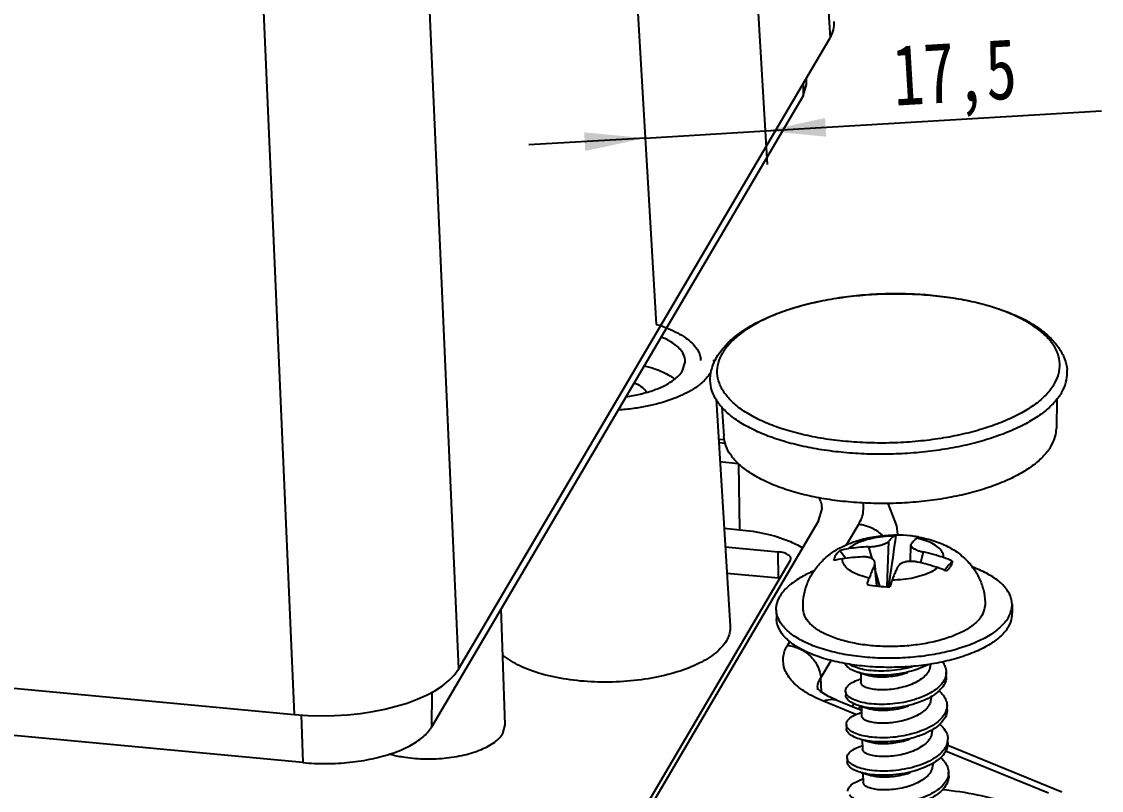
# Model space of a CAD drawing. Header units: millimetres. Extents: x 15 to 334, y 2 to 223.
# Drawn here: x 118.57 to 150.62, y 45.92 to 68.74 of the extents above; entities that cross this region are included whole.
import ezdxf

# ---------------------------------------------------------------- set-up
doc = ezdxf.new("R2010")
doc.units = ezdxf.units.MM
doc.layers.add('3_ALL_AXES', color=179, linetype='Continuous')
doc.layers.add('SLD-0', color=179, linetype='Continuous')
doc.styles.add('SLDTEXTSTYLE0', font='TXT', dxfattribs={"width": 0.75})
doc.dimstyles.new('SLDDIMSTYLE2', dxfattribs={"dimtxt": 1.8, "dimasz": 1.8, "dimexe": 0, "dimexo": 0.0625, "dimgap": 0.45, "dimtad": 2, "dimdec": 1, "dimrnd": 1e-09, "dimzin": 12, "dimdsep": 46, "dimtxsty": 'SLDTEXTSTYLE0', "dimsah": 1, "dimcen": 0.09, "dimadec": 0, "dimazin": 3, "dimtfac": 1, "dimtmove": 0, "dimatfit": 0, "dimfxl": 0, "dimfrac": 2, "dimtolj": 1, "dimtzin": 12, "dimarcsym": 0})

# ---------------------------------------------------------------- blocks, each defined once
blk = doc.blocks.new('_D_15')
at = {"layer": 'SLD-0'}
for p, q in [((139.793, 79.628), (140.693, 64.497)), ((140.633, 65.496), (150.616, 66.089)), ((137.077, 65.284), (140.633, 65.496)), ((137.077, 65.284), (133.622, 65.079))]:
    blk.add_line(p, q, dxfattribs=at)
for points in [[(140.633, 65.496), (142.446, 65.326), (142.414, 65.879)], [(137.077, 65.284), (135.264, 65.454), (135.297, 64.901)]]:
    blk.add_solid(points, dxfattribs=at)
at = {"layer": 'SLD-0', "insert": (144.371, 68.042, 0.1), "char_height": 1.8, "attachment_point": 1, "rotation": 3.4023, "style": 'SLDTEXTSTYLE0'}
blk.add_mtext('17,5', dxfattribs=at)

msp = doc.modelspace()

# ---------------------------------------------------------------- linework, layer by layer
at = {"layer": '3_ALL_AXES', "color": 179, "linetype": 'Continuous'}
for p, q in [((140.966, 51.282), (140.972, 51.012)), ((147.964, 51.446), (147.97, 51.176)), ((143.471, 49.4), (143.477, 49.117)), ((143.494, 48.41), (143.5, 48.126)), ((145.568, 48.703), (145.568, 48.67)), ((145.591, 47.716), (145.591, 47.68)), ((143.517, 47.42), (143.524, 47.136)), ((145.614, 46.723), (145.615, 46.69)), ((143.54, 46.429), (143.547, 46.146))]:
    msp.add_line(p, q, dxfattribs=at)
for centre, radius, start, end in [((144.512, 49.345), 4.153, 90.1733, 90.7635), ((144.512, 49.347), 4.15, 89.795, 90.1735), ((144.563, 49.867), 3.628, 79.9704, 80.7746), ((144.569, 49.905), 3.588, 79.8017, 79.9692), ((143.636, 48.767), 3.983, 112.73, 114.4715)]:
    msp.add_arc(centre, radius, start, end, dxfattribs=at)
for points, knots in [([(142.817, 53.094), (142.87, 53.124), (143.085, 53.235), (143.479, 53.377), (143.978, 53.473), (144.304, 53.495), (144.456, 53.497)], [0, 0, 0, 0, 0.184081, 0.725784, 1.248536, 1.70453, 1.70453, 1.70453, 1.70453]), ([(145.205, 53.437), (145.303, 53.419), (145.557, 53.363), (145.939, 53.227), (146.319, 53.013), (146.626, 52.755), (146.866, 52.46), (147.039, 52.134), (147.145, 51.779), (147.167, 51.532), (147.164, 51.406)], [0, 0, 0, 0, 0.298945, 0.780496, 1.210213, 1.60262, 1.974842, 2.343974, 2.701328, 3.080746, 3.080746, 3.080746, 3.080746]), ([(142.019, 52.329), (142.085, 52.441), (142.248, 52.663), (142.527, 52.914), (142.73, 53.045), (142.817, 53.094)], [0, 0, 0, 0, 0.390981, 0.819458, 1.116247, 1.116247, 1.116247, 1.116247]), ([(141.986, 52.392), (141.862, 52.335), (141.618, 52.208), (141.302, 51.976), (141.136, 51.781), (141.077, 51.681)], [0, 0, 0, 0, 0.41159, 0.822203, 1.168682, 1.168682, 1.168682, 1.168682]), ([(141.767, 51.279), (141.759, 51.399), (141.767, 51.642), (141.852, 51.999), (141.956, 52.223), (142.019, 52.329)], [0, 0, 0, 0, 0.359818, 0.723428, 1.09412, 1.09412, 1.09412, 1.09412]), ([(147.964, 51.446), (147.962, 51.5), (147.94, 51.655), (147.81, 51.904), (147.551, 52.159), (147.198, 52.38), (146.925, 52.497), (146.779, 52.55)], [0, 0, 0, 0, 0.162303, 0.465786, 0.821088, 1.2416, 1.708966, 1.708966, 1.708966, 1.708966]), ([(140.966, 51.282), (140.965, 51.322), (140.974, 51.462), (141.027, 51.596), (141.077, 51.681)], [0, 0, 0, 0, 0.1202861, 0.4182483, 0.4182483, 0.4182483, 0.4182483]), ([(141.018, 51.035), (141.007, 51.063), (140.98, 51.143), (140.968, 51.228), (140.966, 51.282)], [0, 0, 0, 0, 0.0906647, 0.252968, 0.252968, 0.252968, 0.252968]), ([(147.078, 51.119), (147.03, 51.037), (146.89, 50.877), (146.609, 50.679), (146.249, 50.506), (145.823, 50.366), (145.347, 50.262), (144.837, 50.2), (144.313, 50.18), (143.795, 50.205), (143.302, 50.273), (142.853, 50.382), (142.463, 50.526), (142.148, 50.703), (141.916, 50.906), (141.794, 51.108), (141.77, 51.236), (141.767, 51.279)], [0, 0, 0, 0, 0.285452, 0.627114, 1.02658, 1.47767, 1.969376, 2.487662, 3.016749, 3.540191, 4.041886, 4.507126, 4.923788, 5.283925, 5.586259, 5.840346, 5.972075, 5.972075, 5.972075, 5.972075]), ([(147.078, 51.119), (147.119, 51.189), (147.157, 51.286), (147.164, 51.387), (147.164, 51.406)], [0, 0, 0, 0, 0.243289, 0.3012042, 0.3012042, 0.3012042, 0.3012042]), ([(147.922, 51.194), (147.937, 51.237), (147.959, 51.32), (147.965, 51.406), (147.964, 51.446)], [0, 0, 0, 0, 0.1362575, 0.2565436, 0.2565436, 0.2565436, 0.2565436]), ([(142.994, 49.685), (142.896, 49.703), (142.619, 49.761), (142.191, 49.884), (141.744, 50.074), (141.385, 50.299), (141.126, 50.554), (140.996, 50.802), (140.974, 50.958), (140.973, 51.012)], [0, 0, 0, 0, 0.299783, 0.846355, 1.333224, 1.753735, 2.109038, 2.41252, 2.574823, 2.574823, 2.574823, 2.574823]), ([(147.852, 51.046), (147.794, 50.947), (147.627, 50.752), (147.294, 50.507), (146.869, 50.291), (146.364, 50.111), (145.796, 49.971), (145.184, 49.878), (144.548, 49.834), (143.909, 49.841), (143.289, 49.898), (142.708, 50.004), (142.185, 50.154), (141.738, 50.344), (141.379, 50.569), (141.141, 50.803), (141.045, 50.969), (141.018, 51.035)], [0, 0, 0, 0, 0.346479, 0.757092, 1.234469, 1.772893, 2.361332, 2.985319, 3.62826, 4.272514, 4.900365, 5.495004, 6.041576, 6.528444, 6.948956, 7.304258, 7.518189, 7.518189, 7.518189, 7.518189]), ([(147.859, 50.776), (147.909, 50.862), (147.962, 50.996), (147.971, 51.136), (147.97, 51.176)], [0, 0, 0, 0, 0.2979622, 0.4182483, 0.4182483, 0.4182483, 0.4182483]), ([(147.859, 50.776), (147.8, 50.677), (147.634, 50.482), (147.3, 50.237), (146.875, 50.021), (146.37, 49.841), (145.803, 49.701), (145.19, 49.608), (144.554, 49.564), (143.915, 49.571), (143.394, 49.619), (143.091, 49.667), (142.994, 49.685)], [0, 0, 0, 0, 0.346479, 0.757092, 1.234469, 1.772893, 2.361332, 2.985319, 3.62826, 4.272514, 4.900365, 5.195389, 5.195389, 5.195389, 5.195389])]:
    msp.add_open_spline(points, degree=3, knots=knots, dxfattribs=at)
msp.add_open_spline([(147.852, 51.046), (147.88, 51.093), (147.904, 51.143), (147.922, 51.194)], degree=3, dxfattribs=at)
at = {"layer": 'SLD-0', "color": 179, "linetype": 'Continuous'}
for p, q in [((141.177, 91.528), (142.561, 68.259)), ((130.49, 73.363), (131.531, 49.512)), ((125.618, 72.023), (126.659, 48.171)), ((131.531, 49.512), (142.561, 68.259)), ((141.86, 66.871), (141.863, 67.073)), ((141.765, 66.907), (141.76, 66.537)), ((141.76, 66.537), (141.86, 66.871)), ((141.76, 66.537), (130.731, 47.791)), ((139.106, 58.701), (139.112, 58.6)), ((138.188, 58.383), (138.265, 58.632)), ((139.179, 57.533), (139.598, 50.789)), ((149.292, 57.534), (149.279, 56.664)), ((139.354, 57.3), (139.408, 56.433)), ((139.432, 56.321), (139.253, 56.338)), ((139.455, 56.213), (139.26, 56.231)), ((139.294, 55.677), (139.836, 55.626)), ((139.88, 53.657), (139.854, 55.606)), ((55.035, 54.885), (126.659, 48.171)), ((142.22, 53.919), (142.325, 54.272)), ((144.308, 54.389), (144.268, 54.439)), ((144.544, 53.769), (144.308, 54.389)), ((142.22, 53.919), (131.191, 35.174)), ((139.417, 53.701), (139.88, 53.657)), ((143.052, 53.205), (143.413, 53.82)), ((144.575, 53.519), (144.544, 53.769)), ((144.575, 53.524), (144.577, 53.493)), ((126.918, 46.742), (55.297, 53.456)), ((144.3, 53.311), (144.247, 51.968)), ((144.946, 52.716), (144.962, 53.209)), ((139.452, 53.147), (141.025, 52.999)), ((141.031, 52.215), (141.025, 52.999)), ((142.851, 53.036), (142.999, 52.851)), ((143.705, 53.147), (143.802, 52.797)), ((145.327, 52.995), (145.249, 52.674)), ((141.383, 52.741), (136.13, 43.813)), ((142.999, 52.851), (143.033, 52.809)), ((143.88, 52.597), (143.942, 51.987)), ((143.956, 51.985), (143.894, 52.675)), ((141.031, 52.215), (139.501, 52.359)), ((143.922, 52.366), (144.03, 51.978)), ((145.951, 52.454), (145.955, 52.459)), ((145.955, 52.459), (145.965, 52.469)), ((145.965, 52.469), (146.021, 52.532)), ((146.074, 52.485), (146.015, 52.425)), ((132.92, 47.862), (132.806, 51.318)), ((141.297, 50.222), (141.364, 50.337)), ((142.285, 49.254), (142.593, 49.778)), ((143.426, 49.412), (143.515, 49.387)), ((143.515, 49.387), (143.616, 49.358)), ((143.616, 49.358), (143.684, 49.339)), ((145.545, 49.66), (145.513, 49.5)), ((146.013, 49.308), (146.011, 49.432)), ((142.308, 48.84), (142.285, 49.254)), ((143.475, 49.222), (143.431, 49.207)), ((130.746, 48.831), (130.731, 47.791)), ((142.282, 48.856), (142.217, 48.914)), ((142.513, 48.707), (142.282, 48.856)), ((143.023, 48.867), (143.026, 48.743)), ((143.332, 48.169), (142.364, 48.565)), ((142.763, 48.591), (142.513, 48.707)), ((143.497, 48.29), (142.763, 48.59)), ((143.27, 48.489), (143.22, 48.404)), ((143.458, 48.417), (143.406, 48.328)), ((143.449, 48.422), (143.538, 48.397)), ((143.538, 48.397), (143.64, 48.368)), ((145.568, 48.67), (145.536, 48.51)), ((146.037, 48.318), (146.034, 48.442)), ((126.87, 48.162), (126.918, 46.742)), ((143.498, 48.232), (143.454, 48.217)), ((143.64, 48.368), (143.707, 48.348)), ((132.851, 47.608), (132.92, 47.862)), ((143.046, 47.877), (143.049, 47.753)), ((143.472, 47.432), (143.429, 47.445)), ((145.591, 47.68), (145.559, 47.52)), ((146.06, 47.328), (146.057, 47.452)), ((143.521, 47.241), (143.477, 47.227)), ((143.591, 47.399), (143.69, 47.37)), ((143.69, 47.37), (143.73, 47.358)), ((143.73, 47.358), (143.777, 47.346)), ((149.441, 45.859), (146.053, 47.245)), ((143.069, 46.886), (143.072, 46.763)), ((149.041, 45.833), (145.991, 47.081)), ((145.615, 46.69), (145.582, 46.53)), ((143.495, 46.442), (143.585, 46.417)), ((143.544, 46.251), (143.5, 46.237)), ((143.585, 46.417), (143.686, 46.388)), ((143.686, 46.388), (143.753, 46.368)), ((146.083, 46.338), (146.08, 46.462))]:
    msp.add_line(p, q, dxfattribs=at)
at = {"layer": 'SLD-0'}
msp.add_line((136.036, 82.79), (137.406, 59.753), dxfattribs=at)
at = {"layer": 'SLD-0', "color": 179, "linetype": 'Continuous'}
for centre, radius, start, end in [((138.135, 58.636), 0.598, 3.8025, 8.7877), ((138.153, 58.808), 0.988, 323.3491, 329.4611), ((135.959, 61.807), 4.236, 283.2449, 284.5603), ((136.025, 61.55), 3.97, 284.5625, 285.7487), ((135.859, 62.248), 4.689, 278.0121, 283.1945), ((143.481, 53.456), 1.096, 1.9297, 3.2772), ((-53.752, 81.401), 200.232, 351.60535, 351.98937), ((144.536, 53.404), 0.0936, 95.9445, 97.8874), ((144.516, 49.664), 3.833, 83.8208, 89.8374), ((144.555, 50.025), 3.47, 80.9335, 83.8263), ((144.593, 50.269), 3.223, 79.0741, 80.9188), ((145.214, 53.336), 0.0979, 96.0125, 102.8685), ((143.316, 51.581), 1.527, 97.9407, 107.7541), ((143.926, 47.25), 5.901, 92.1469, 97.9925), ((143.866, 46.491), 6.666, 71.9472, 77.3378), ((143.141, 51.283), 1.527, 97.9407, 107.7541), ((143.751, 46.952), 5.901, 92.1469, 97.9925), ((143.691, 46.193), 6.666, 71.9472, 77.3378), ((145.353, 51.051), 1.87, 63.3826, 71.956), ((75.494, 115.529), 94.565, 318.22757, 318.38222), ((145.177, 50.753), 1.87, 63.3825, 71.9559), ((140.945, 51.289), 0.931, 82.2192, 84.6615), ((81.366, 61.524), 63.66, 351.36721, 351.54932), ((145.536, 49.426), 0.475, 343.7402, 345.886), ((142.746, 48.931), 0.557, 174.3795, 183.159), ((145.526, 48.446), 0.51, 337.8066, 345.7771), ((145.605, 47.441), 0.452, 349.1355, 1.3249), ((145.604, 47.442), 0.452, 346.3353, 349.0943)]:
    msp.add_arc(centre, radius, start, end, dxfattribs=at)
for centre, major_axis, ratio, start_param, end_param in [((138.687, 68.621), (4.001, 0.095), 0.434926, 6.019484, 6.298518), ((127.659, 49.876), (4, 0.092), 0.435226, 4.449557, 6.019668)]:
    msp.add_ellipse(centre, major_axis=major_axis, ratio=ratio, start_param=start_param, end_param=end_param, dxfattribs=at)
for points, knots in [([(139.207, 58.792), (139.275, 58.909), (139.452, 59.14), (139.794, 59.447), (140.22, 59.725), (140.715, 59.972), (141.269, 60.183), (141.873, 60.359), (142.517, 60.497), (143.189, 60.595), (143.88, 60.654), (144.578, 60.671), (145.27, 60.647), (145.947, 60.582), (146.597, 60.477), (147.21, 60.333), (147.775, 60.15), (148.283, 59.931), (148.723, 59.676), (149.084, 59.389), (149.355, 59.077), (149.531, 58.749), (149.587, 58.519), (149.598, 58.408)], [0, 0, 0, 0, 0.40641, 0.865223, 1.373644, 1.926807, 2.521118, 3.151595, 3.811807, 4.494007, 5.189789, 5.890229, 6.586224, 7.268647, 7.929047, 8.559842, 9.15464, 9.708358, 10.216944, 10.676449, 11.084157, 11.449388, 11.784425, 11.784425, 11.784425, 11.784425]), ([(149.345, 58.268), (149.346, 58.273), (149.374, 58.376), (149.399, 58.587), (149.333, 58.898), (149.17, 59.196), (148.917, 59.475), (148.581, 59.732), (148.167, 59.965), (147.683, 60.17), (147.137, 60.343), (146.539, 60.482), (145.899, 60.583), (145.23, 60.645), (144.544, 60.667), (143.853, 60.648), (143.171, 60.589), (142.509, 60.49), (141.881, 60.354), (141.296, 60.182), (140.767, 59.979), (140.303, 59.748), (139.911, 59.493), (139.599, 59.218), (139.439, 59.011), (139.377, 58.906)], [0, 0, 0, 0, 0.015441, 0.319644, 0.625516, 0.955491, 1.326142, 1.746781, 2.220719, 2.746919, 3.321258, 3.937397, 4.587383, 5.262104, 5.951668, 6.645736, 7.333836, 8.005672, 8.65144, 9.262168, 9.830098, 10.349161, 10.815607, 11.228922, 11.593151, 11.593151, 11.593151, 11.593151]), ([(137.406, 59.753), (137.527, 59.717), (137.833, 59.61), (138.263, 59.391), (138.608, 59.076), (138.711, 58.828), (138.726, 58.728)], [0, 0, 0, 0, 0.377836, 0.970708, 1.440783, 1.747092, 1.747092, 1.747092, 1.747092]), ([(138.264, 58.632), (138.265, 58.648), (138.264, 58.77), (138.148, 59.016), (137.867, 59.231), (137.648, 59.338), (137.547, 59.38)], [0, 0, 0, 0, 0.048678, 0.364486, 0.763908, 1.09253, 1.09253, 1.09253, 1.09253]), ([(139.007, 58.16), (139.011, 58.23), (139.031, 58.373), (139.098, 58.587), (139.167, 58.724), (139.207, 58.792)], [0, 0, 0, 0, 0.2113645, 0.4323317, 0.6686149, 0.6686149, 0.6686149, 0.6686149]), ([(149.221, 57.984), (149.159, 57.879), (148.999, 57.672), (148.687, 57.397), (148.295, 57.142), (147.831, 56.911), (147.302, 56.708), (146.717, 56.537), (146.089, 56.4), (145.427, 56.302), (144.745, 56.242), (144.054, 56.223), (143.368, 56.245), (142.699, 56.307), (142.059, 56.408), (141.461, 56.547), (140.915, 56.72), (140.431, 56.925), (140.017, 57.158), (139.681, 57.415), (139.428, 57.694), (139.265, 57.992), (139.199, 58.303), (139.236, 58.618), (139.322, 58.813), (139.377, 58.906)], [0, 0, 0, 0, 0.364229, 0.777544, 1.24399, 1.763053, 2.330983, 2.941711, 3.587479, 4.259315, 4.947415, 5.641483, 6.331047, 7.005768, 7.655754, 8.271893, 8.846232, 9.372432, 9.84637, 10.267009, 10.63766, 10.967635, 11.273507, 11.57771, 11.903141, 11.903141, 11.903141, 11.903141]), ([(137.041, 58.523), (137.148, 58.498), (137.416, 58.425), (137.724, 58.293), (137.909, 58.169), (137.952, 58.135)], [0, 0, 0, 0, 0.3311545, 0.8322615, 0.9963062, 0.9963062, 0.9963062, 0.9963062]), ([(137.103, 57.728), (137.235, 57.765), (137.521, 57.863), (137.905, 58.063), (138.123, 58.272), (138.188, 58.383)], [0, 0, 0, 0, 0.410364, 0.905723, 1.290516, 1.290516, 1.290516, 1.290516]), ([(149.434, 57.724), (149.489, 57.818), (149.576, 58.012), (149.609, 58.251), (149.601, 58.38), (149.598, 58.408)], [0, 0, 0, 0, 0.3256989, 0.6302292, 0.7130741, 0.7130741, 0.7130741, 0.7130741]), ([(136.747, 58.02), (136.781, 58.006), (136.888, 57.958), (137.02, 57.872), (137.09, 57.775), (137.106, 57.742)], [0, 0, 0, 0, 0.1094545, 0.3508096, 0.4620032, 0.4620032, 0.4620032, 0.4620032]), ([(138.945, 58.219), (138.872, 58.12), (138.637, 57.896), (138.147, 57.62), (137.611, 57.434), (137.254, 57.349), (137.126, 57.323)], [0, 0, 0, 0, 0.367938, 0.962529, 1.672863, 2.063143, 2.063143, 2.063143, 2.063143]), ([(149.434, 57.724), (149.373, 57.62), (149.215, 57.414), (148.909, 57.137), (148.526, 56.88), (148.072, 56.645), (147.555, 56.437), (146.983, 56.258), (146.366, 56.112), (145.714, 56.002), (145.038, 55.928), (144.349, 55.893), (143.66, 55.897), (142.982, 55.94), (142.326, 56.021), (141.704, 56.139), (141.126, 56.291), (140.601, 56.476), (140.139, 56.69), (139.746, 56.93), (139.429, 57.192), (139.194, 57.475), (139.045, 57.774), (139.004, 58.008), (139.006, 58.135), (139.007, 58.16)], [0, 0, 0, 0, 0.362862, 0.772449, 1.232774, 1.743727, 2.302236, 2.903077, 3.539444, 4.203369, 4.88606, 5.578195, 6.270198, 6.952493, 7.615771, 8.251258, 8.851014, 9.40827, 9.917852, 10.37676, 10.784979, 11.146655, 11.471525, 11.775753, 11.850258, 11.850258, 11.850258, 11.850258]), ([(137.126, 57.323), (136.993, 57.296), (136.712, 57.249), (136.428, 57.218), (136.279, 57.207)], [0, 0, 0, 0, 0.4070746, 0.855969, 0.855969, 0.855969, 0.855969]), ([(149.121, 56.137), (149.061, 56.035), (148.906, 55.835), (148.602, 55.567), (148.222, 55.319), (147.771, 55.095), (147.258, 54.898), (146.69, 54.732), (146.08, 54.6), (145.438, 54.504), (144.775, 54.446), (144.105, 54.428), (143.438, 54.449), (142.789, 54.509), (142.168, 54.607), (141.587, 54.742), (141.057, 54.91), (140.587, 55.109), (140.186, 55.335), (139.859, 55.585), (139.614, 55.856), (139.458, 56.14), (139.414, 56.339), (139.408, 56.433)], [0, 0, 0, 0, 0.353604, 0.754861, 1.207699, 1.711619, 2.262981, 2.855892, 3.482821, 4.135058, 4.803084, 5.476904, 6.146351, 6.801389, 7.432412, 8.030577, 8.588161, 9.099009, 9.559121, 9.967489, 10.327327, 10.647676, 10.929153, 10.929153, 10.929153, 10.929153]), ([(149.121, 56.137), (149.174, 56.228), (149.25, 56.399), (149.277, 56.584), (149.279, 56.664)], [0, 0, 0, 0, 0.3159367, 0.5550934, 0.5550934, 0.5550934, 0.5550934]), ([(142.325, 54.272), (142.326, 54.315), (142.317, 54.415), (142.279, 54.529), (142.244, 54.596), (142.235, 54.613)], [0, 0, 0, 0, 0.1300967, 0.2973381, 0.3563376, 0.3563376, 0.3563376, 0.3563376]), ([(143.413, 53.82), (143.482, 53.936), (143.564, 54.148), (143.559, 54.372), (143.545, 54.456)], [0, 0, 0, 0, 0.4045042, 0.6596925, 0.6596925, 0.6596925, 0.6596925]), ([(139.88, 53.657), (140.141, 53.633), (140.634, 53.558), (141.263, 53.372), (141.616, 53.2), (141.748, 53.117)], [0, 0, 0, 0, 0.787834, 1.491625, 1.958993, 1.958993, 1.958993, 1.958993]), ([(143.413, 53.82), (143.539, 53.808), (143.79, 53.738), (144.013, 53.584), (144.111, 53.485), (144.119, 53.477)], [0, 0, 0, 0, 0.3795981, 0.7630208, 0.797292, 0.797292, 0.797292, 0.797292]), ([(144.458, 53.466), (144.349, 53.465), (144.133, 53.452), (143.823, 53.404), (143.541, 53.328), (143.3, 53.228), (143.162, 53.141), (143.105, 53.094)], [0, 0, 0, 0, 0.328864, 0.646595, 0.941277, 1.202993, 1.425304, 1.425304, 1.425304, 1.425304]), ([(143.705, 53.147), (143.721, 53.148), (143.753, 53.149), (143.801, 53.153), (143.85, 53.159), (143.9, 53.166), (143.95, 53.174), (144, 53.184), (144.05, 53.196), (144.096, 53.208), (144.139, 53.222), (144.178, 53.237), (144.212, 53.251), (144.241, 53.266), (144.265, 53.28), (144.284, 53.295), (144.295, 53.305), (144.3, 53.311)], [0, 0, 0, 0, 0.0482443, 0.0964368, 0.1451915, 0.195069, 0.2465402, 0.2985299, 0.3494121, 0.3979752, 0.443631, 0.485418, 0.5223917, 0.5543296, 0.5820305, 0.606134, 0.6271614, 0.6271614, 0.6271614, 0.6271614]), ([(144.458, 53.466), (144.449, 53.459), (144.431, 53.444), (144.404, 53.42), (144.377, 53.395), (144.35, 53.367), (144.324, 53.339), (144.308, 53.32), (144.3, 53.311)], [0, 0, 0, 0, 0.0339382, 0.070288, 0.1082661, 0.1468656, 0.1850673, 0.2223139, 0.2223139, 0.2223139, 0.2223139]), ([(144.458, 53.466), (144.469, 53.474), (144.489, 53.488), (144.513, 53.495), (144.523, 53.497)], [0, 0, 0, 0, 0.04057211, 0.07261525, 0.07261525, 0.07261525, 0.07261525]), ([(144.962, 53.209), (144.961, 53.206), (144.962, 53.196), (144.967, 53.18), (144.977, 53.161), (144.994, 53.141), (145.016, 53.122), (145.044, 53.102), (145.077, 53.083), (145.113, 53.065), (145.152, 53.048), (145.193, 53.033), (145.236, 53.019), (145.281, 53.006), (145.312, 52.999), (145.327, 52.995)], [0, 0, 0, 0, 0.0096802, 0.0280314, 0.0496207, 0.0752946, 0.105201, 0.13917, 0.1770696, 0.2181388, 0.2610671, 0.3047983, 0.3495972, 0.3959414, 0.444509, 0.444509, 0.444509, 0.444509]), ([(144.977, 53.247), (144.973, 53.243), (144.967, 53.233), (144.962, 53.219), (144.962, 53.211), (144.962, 53.209)], [0, 0, 0, 0, 0.0182852, 0.03496139, 0.0420257, 0.0420257, 0.0420257, 0.0420257]), ([(145.136, 53.403), (145.127, 53.396), (145.109, 53.381), (145.082, 53.357), (145.054, 53.331), (145.028, 53.304), (145.002, 53.276), (144.985, 53.257), (144.977, 53.247)], [0, 0, 0, 0, 0.0339382, 0.070288, 0.1082661, 0.1468656, 0.1850673, 0.2223139, 0.2223139, 0.2223139, 0.2223139]), ([(145.193, 53.432), (145.185, 53.43), (145.165, 53.423), (145.146, 53.411), (145.136, 53.403)], [0, 0, 0, 0, 0.02356555, 0.06413766, 0.06413766, 0.06413766, 0.06413766]), ([(145.932, 52.829), (145.934, 52.877), (145.909, 52.984), (145.797, 53.121), (145.625, 53.24), (145.399, 53.337), (145.228, 53.383), (145.136, 53.403)], [0, 0, 0, 0, 0.145499, 0.313928, 0.520045, 0.766674, 1.049338, 1.049338, 1.049338, 1.049338]), ([(141.399, 52.793), (141.4, 52.804), (141.396, 52.831), (141.371, 52.871), (141.328, 52.909), (141.27, 52.941), (141.198, 52.968), (141.115, 52.988), (141.056, 52.997), (141.025, 52.999)], [0, 0, 0, 0, 0.033771, 0.0808241, 0.136812, 0.203504, 0.2806636, 0.3668191, 0.4597256, 0.4597256, 0.4597256, 0.4597256]), ([(142.675, 52.738), (142.679, 52.764), (142.691, 52.817), (142.715, 52.866), (142.729, 52.89)], [0, 0, 0, 0, 0.0786935, 0.1623572, 0.1623572, 0.1623572, 0.1623572]), ([(142.729, 52.89), (142.744, 52.916), (142.782, 52.968), (142.826, 53.013), (142.851, 53.036)], [0, 0, 0, 0, 0.090903, 0.1905695, 0.1905695, 0.1905695, 0.1905695]), ([(141.383, 52.741), (141.391, 52.754), (141.398, 52.772), (141.399, 52.79), (141.399, 52.793)], [0, 0, 0, 0, 0.04505351, 0.05418805, 0.05418805, 0.05418805, 0.05418805]), ([(143.726, 52.222), (143.634, 52.242), (143.463, 52.288), (143.237, 52.385), (143.065, 52.503), (142.953, 52.64), (142.928, 52.747), (142.93, 52.796)], [0, 0, 0, 0, 0.282664, 0.529294, 0.73541, 0.903839, 1.049338, 1.049338, 1.049338, 1.049338]), ([(143.894, 52.675), (143.894, 52.675), (143.893, 52.684), (143.89, 52.701), (143.879, 52.727), (143.862, 52.751), (143.84, 52.773), (143.812, 52.793), (143.779, 52.81), (143.743, 52.824), (143.704, 52.835), (143.663, 52.843), (143.62, 52.847), (143.576, 52.85), (143.545, 52.849), (143.529, 52.849)], [0, 0, 0, 0, 0.0009726, 0.0266646, 0.0537379, 0.0828427, 0.1142716, 0.1482403, 0.1850396, 0.2243039, 0.2650897, 0.3066211, 0.3493054, 0.3937192, 0.4406321, 0.4406321, 0.4406321, 0.4406321]), ([(143.88, 52.597), (143.871, 52.578), (143.855, 52.54), (143.829, 52.482), (143.804, 52.419), (143.777, 52.354), (143.751, 52.288), (143.735, 52.244), (143.726, 52.222)], [0, 0, 0, 0, 0.0600069, 0.1242359, 0.1921636, 0.2625623, 0.3339509, 0.4048353, 0.4048353, 0.4048353, 0.4048353]), ([(143.88, 52.597), (143.884, 52.605), (143.89, 52.623), (143.895, 52.649), (143.895, 52.666), (143.894, 52.675)], [0, 0, 0, 0, 0.02887045, 0.05550825, 0.08012184, 0.08012184, 0.08012184, 0.08012184]), ([(145.152, 52.697), (145.136, 52.7), (145.104, 52.707), (145.055, 52.713), (145.006, 52.717), (144.956, 52.717), (144.906, 52.715), (144.855, 52.709), (144.806, 52.699), (144.759, 52.687), (144.716, 52.671), (144.677, 52.652), (144.643, 52.631), (144.614, 52.609), (144.591, 52.586), (144.571, 52.56), (144.561, 52.542), (144.557, 52.533)], [0, 0, 0, 0, 0.0493483, 0.0980405, 0.1468411, 0.1964286, 0.2473904, 0.2988162, 0.3492969, 0.3978602, 0.4441711, 0.4875217, 0.5271633, 0.5630089, 0.5960848, 0.6273597, 0.6578169, 0.6578169, 0.6578169, 0.6578169]), ([(146.137, 52.57), (146.121, 52.544), (146.101, 52.515), (146.077, 52.488), (146.074, 52.485)], [0, 0, 0, 0, 0.090903, 0.1063919, 0.1063919, 0.1063919, 0.1063919]), ([(146.19, 52.723), (146.187, 52.697), (146.174, 52.644), (146.151, 52.594), (146.137, 52.57)], [0, 0, 0, 0, 0.0786935, 0.1623572, 0.1623572, 0.1623572, 0.1623572]), ([(144.557, 52.533), (144.549, 52.515), (144.532, 52.477), (144.507, 52.418), (144.481, 52.356), (144.455, 52.291), (144.429, 52.225), (144.412, 52.181), (144.404, 52.158)], [0, 0, 0, 0, 0.0600069, 0.1242359, 0.1921636, 0.2625623, 0.3339509, 0.4048353, 0.4048353, 0.4048353, 0.4048353]), ([(145.756, 52.531), (145.7, 52.483), (145.562, 52.396), (145.321, 52.297), (145.039, 52.221), (144.729, 52.172), (144.513, 52.16), (144.404, 52.158)], [0, 0, 0, 0, 0.222311, 0.484027, 0.778709, 1.09644, 1.425304, 1.425304, 1.425304, 1.425304]), ([(143.662, 52.027), (143.671, 52.059), (143.691, 52.125), (143.714, 52.19), (143.726, 52.222)], [0, 0, 0, 0, 0.1018341, 0.2055379, 0.2055379, 0.2055379, 0.2055379]), ([(143.662, 52.027), (143.771, 52.006), (143.996, 51.975), (144.223, 51.964), (144.339, 51.963)], [0, 0, 0, 0, 0.3332295, 0.6811893, 0.6811893, 0.6811893, 0.6811893]), ([(144.404, 52.158), (144.392, 52.126), (144.369, 52.061), (144.349, 51.996), (144.339, 51.963)], [0, 0, 0, 0, 0.1037038, 0.2055379, 0.2055379, 0.2055379, 0.2055379]), ([(139.598, 50.789), (139.6, 50.769), (139.603, 50.62), (139.552, 50.469), (139.486, 50.357)], [0, 0, 0, 0, 0.0597386, 0.4486885, 0.4486885, 0.4486885, 0.4486885]), ([(139.486, 50.357), (139.406, 50.222), (139.157, 49.96), (138.652, 49.657), (138.006, 49.409), (137.25, 49.231), (136.426, 49.133), (135.58, 49.122), (134.761, 49.196), (134.014, 49.353), (133.38, 49.581), (133.009, 49.802), (132.857, 49.932), (132.848, 49.94)], [0, 0, 0, 0, 0.472304, 1.058769, 1.756052, 2.541716, 3.382612, 4.240016, 5.073651, 5.84549, 6.523893, 7.089117, 7.124876, 7.124876, 7.124876, 7.124876]), ([(142.1, 48.684), (142.009, 48.73), (141.775, 48.861), (141.451, 49.112), (141.201, 49.471), (141.141, 49.869), (141.232, 50.112), (141.297, 50.222)], [0, 0, 0, 0, 0.305818, 0.805302, 1.21814, 1.584821, 1.966379, 1.966379, 1.966379, 1.966379]), ([(141.297, 50.222), (141.423, 50.21), (141.673, 50.14), (141.99, 49.921), (142.214, 49.615), (142.278, 49.373), (142.285, 49.254)], [0, 0, 0, 0, 0.379603, 0.763027, 1.137015, 1.492981, 1.492981, 1.492981, 1.492981]), ([(143.426, 49.412), (143.406, 49.418), (143.322, 49.443), (143.192, 49.496), (143.066, 49.584), (143.02, 49.657), (143.011, 49.686)], [0, 0, 0, 0, 0.0609147, 0.2638554, 0.4197466, 0.5134058, 0.5134058, 0.5134058, 0.5134058]), ([(145.893, 49.736), (145.916, 49.707), (145.969, 49.626), (146.006, 49.518), (146.01, 49.445), (146.01, 49.432)], [0, 0, 0, 0, 0.1091497, 0.2916867, 0.3300004, 0.3300004, 0.3300004, 0.3300004]), ([(145.065, 49.607), (145.058, 49.605), (144.948, 49.571), (144.729, 49.517), (144.406, 49.47), (144.088, 49.454), (143.789, 49.466), (143.523, 49.506), (143.302, 49.569), (143.176, 49.631), (143.125, 49.667), (143.124, 49.668)], [0, 0, 0, 0, 0.021107, 0.345641, 0.675353, 0.997704, 1.300238, 1.571537, 1.802303, 1.986926, 1.989878, 1.989878, 1.989878, 1.989878]), ([(145.106, 49.496), (145.025, 49.469), (144.836, 49.417), (144.536, 49.361), (144.212, 49.333), (143.902, 49.334), (143.641, 49.362), (143.486, 49.396), (143.426, 49.412)], [0, 0, 0, 0, 0.255597, 0.586839, 0.915636, 1.229144, 1.515203, 1.702591, 1.702591, 1.702591, 1.702591]), ([(145.513, 49.5), (145.491, 49.449), (145.422, 49.347), (145.274, 49.218), (145.085, 49.107), (144.865, 49.018), (144.627, 48.953), (144.383, 48.912), (144.145, 48.896), (143.928, 48.903), (143.744, 48.932), (143.604, 48.978), (143.508, 49.035), (143.478, 49.093), (143.477, 49.117)], [0, 0, 0, 0, 0.166996, 0.363212, 0.584433, 0.82242, 1.072004, 1.324119, 1.564473, 1.785869, 1.973481, 2.120465, 2.228563, 2.299771, 2.299771, 2.299771, 2.299771]), ([(143.684, 49.339), (143.697, 49.335), (143.77, 49.315), (143.917, 49.292), (144.133, 49.284), (144.371, 49.3), (144.615, 49.34), (144.782, 49.386), (144.866, 49.415), (144.871, 49.417)], [0, 0, 0, 0, 0.040134, 0.22669, 0.44717, 0.687258, 0.939926, 1.189584, 1.205444, 1.205444, 1.205444, 1.205444]), ([(145.49, 49.66), (145.475, 49.651), (145.371, 49.596), (145.242, 49.542), (145.127, 49.503), (145.106, 49.496)], [0, 0, 0, 0, 0.0523767, 0.3522166, 0.4178452, 0.4178452, 0.4178452, 0.4178452]), ([(143.024, 48.867), (143.023, 48.882), (143.029, 48.94), (143.096, 49.036), (143.234, 49.131), (143.355, 49.182), (143.426, 49.206), (143.431, 49.207)], [0, 0, 0, 0, 0.0462369, 0.1702412, 0.3347225, 0.5459436, 0.5603311, 0.5603311, 0.5603311, 0.5603311]), ([(145.992, 49.293), (145.974, 49.231), (145.907, 49.105), (145.748, 48.943), (145.534, 48.798), (145.273, 48.676), (144.978, 48.579), (144.662, 48.511), (144.339, 48.473), (144.024, 48.464), (143.733, 48.485), (143.479, 48.531), (143.273, 48.6), (143.133, 48.68), (143.072, 48.743), (143.056, 48.767)], [0, 0, 0, 0, 0.193964, 0.417769, 0.675789, 0.965273, 1.2788, 1.606025, 1.934948, 2.252957, 2.547789, 2.808503, 3.026642, 3.198084, 3.285267, 3.285267, 3.285267, 3.285267]), ([(146.013, 49.308), (146.014, 49.277), (146.006, 49.181), (145.939, 49.024), (145.794, 48.856), (145.591, 48.706), (145.362, 48.59), (145.202, 48.53), (145.129, 48.506)], [0, 0, 0, 0, 0.095008, 0.284554, 0.501835, 0.753475, 1.03812, 1.267693, 1.267693, 1.267693, 1.267693]), ([(143.056, 48.767), (143.048, 48.779), (143.032, 48.81), (143.024, 48.846), (143.024, 48.867)], [0, 0, 0, 0, 0.0428643, 0.1059345, 0.1059345, 0.1059345, 0.1059345]), ([(143.449, 48.422), (143.397, 48.436), (143.289, 48.473), (143.147, 48.546), (143.048, 48.643), (143.028, 48.716), (143.026, 48.743)], [0, 0, 0, 0, 0.1610734, 0.3419055, 0.4781406, 0.5603222, 0.5603222, 0.5603222, 0.5603222]), ([(145.795, 48.871), (145.83, 48.841), (145.911, 48.762), (146.005, 48.62), (146.032, 48.498), (146.034, 48.442)], [0, 0, 0, 0, 0.1382682, 0.3360911, 0.5037949, 0.5037949, 0.5037949, 0.5037949]), ([(142.364, 48.565), (142.446, 48.603), (142.585, 48.639), (142.72, 48.607), (142.763, 48.59)], [0, 0, 0, 0, 0.2713341, 0.4082886, 0.4082886, 0.4082886, 0.4082886]), ([(145.129, 48.506), (145.103, 48.497), (144.973, 48.456), (144.732, 48.399), (144.408, 48.354), (144.088, 48.34), (143.79, 48.355), (143.579, 48.389), (143.47, 48.416), (143.449, 48.422)], [0, 0, 0, 0, 0.081524, 0.408857, 0.740565, 1.063843, 1.366041, 1.635661, 1.702572, 1.702572, 1.702572, 1.702572]), ([(143.707, 48.349), (143.72, 48.345), (143.793, 48.325), (143.942, 48.302), (144.159, 48.294), (144.397, 48.31), (144.641, 48.351), (144.807, 48.396), (144.89, 48.425), (144.894, 48.427)], [0, 0, 0, 0, 0.040627, 0.228238, 0.449635, 0.689988, 0.942103, 1.191687, 1.205442, 1.205442, 1.205442, 1.205442]), ([(145.536, 48.51), (145.517, 48.465), (145.458, 48.374), (145.334, 48.256), (145.173, 48.152), (144.985, 48.065), (144.779, 47.995), (144.561, 47.945), (144.342, 47.916), (144.131, 47.906), (143.939, 47.915), (143.818, 47.934), (143.763, 47.948)], [0, 0, 0, 0, 0.147857, 0.318587, 0.511131, 0.718717, 0.939322, 1.164466, 1.387781, 1.600502, 1.796898, 1.965638, 1.965638, 1.965638, 1.965638]), ([(146.034, 48.442), (146.034, 48.438), (146.034, 48.397), (146.029, 48.357), (146.02, 48.321)], [0, 0, 0, 0, 0.0115738, 0.1219654, 0.1219654, 0.1219654, 0.1219654]), ([(143.047, 47.877), (143.047, 47.904), (143.064, 47.979), (143.159, 48.08), (143.298, 48.159), (143.404, 48.201), (143.454, 48.217)], [0, 0, 0, 0, 0.0829562, 0.2201136, 0.4023353, 0.5603047, 0.5603047, 0.5603047, 0.5603047]), ([(145.998, 48.254), (145.972, 48.191), (145.892, 48.068), (145.716, 47.91), (145.488, 47.771), (145.216, 47.656), (144.914, 47.567), (144.594, 47.507), (144.272, 47.477), (143.963, 47.477), (143.681, 47.505), (143.506, 47.544), (143.426, 47.568)], [0, 0, 0, 0, 0.201393, 0.43474, 0.70213, 0.999281, 1.3178, 1.64676, 1.97389, 2.286581, 2.572839, 2.822288, 2.822288, 2.822288, 2.822288]), ([(143.763, 47.948), (143.723, 47.957), (143.652, 47.979), (143.564, 48.024), (143.511, 48.075), (143.501, 48.113), (143.501, 48.127)], [0, 0, 0, 0, 0.124094, 0.2218299, 0.29557, 0.3356272, 0.3356272, 0.3356272, 0.3356272]), ([(146.037, 48.318), (146.038, 48.258), (146.013, 48.13), (145.903, 47.954), (145.73, 47.794), (145.502, 47.653), (145.302, 47.567), (145.18, 47.525), (145.152, 47.515)], [0, 0, 0, 0, 0.179942, 0.380921, 0.613881, 0.881389, 1.179335, 1.267241, 1.267241, 1.267241, 1.267241]), ([(126.918, 46.742), (127.148, 46.72), (127.614, 46.701), (128.304, 46.739), (128.964, 46.841), (129.562, 47.002), (130.072, 47.214), (130.469, 47.468), (130.666, 47.681), (130.731, 47.791)], [0, 0, 0, 0, 0.69497, 1.396689, 2.068568, 2.696681, 3.248093, 3.719022, 4.102284, 4.102284, 4.102284, 4.102284]), ([(143.084, 47.771), (143.068, 47.794), (143.05, 47.829), (143.047, 47.867), (143.047, 47.877)], [0, 0, 0, 0, 0.0847353, 0.1131421, 0.1131421, 0.1131421, 0.1131421]), ([(143.429, 47.445), (143.363, 47.465), (143.249, 47.51), (143.113, 47.601), (143.054, 47.694), (143.05, 47.743), (143.05, 47.753)], [0, 0, 0, 0, 0.2070965, 0.3666049, 0.4871734, 0.5155801, 0.5155801, 0.5155801, 0.5155801]), ([(145.814, 47.884), (145.819, 47.88), (145.879, 47.828), (145.977, 47.723), (146.046, 47.571), (146.056, 47.48), (146.057, 47.452)], [0, 0, 0, 0, 0.0200213, 0.2364123, 0.4255226, 0.5093481, 0.5093481, 0.5093481, 0.5093481]), ([(129.502, 46.992), (129.626, 46.958), (129.952, 46.889), (130.49, 46.841), (131.103, 46.861), (131.685, 46.952), (132.195, 47.109), (132.593, 47.316), (132.791, 47.507), (132.851, 47.608)], [0, 0, 0, 0, 0.385997, 0.99718, 1.617237, 2.221482, 2.758487, 3.209841, 3.560437, 3.560437, 3.560437, 3.560437]), ([(143.426, 47.568), (143.361, 47.589), (143.246, 47.633), (143.143, 47.703), (143.107, 47.743)], [0, 0, 0, 0, 0.2070965, 0.3666049, 0.3666049, 0.3666049, 0.3666049]), ([(145.152, 47.515), (145.079, 47.491), (144.898, 47.44), (144.605, 47.384), (144.281, 47.354), (143.97, 47.353), (143.7, 47.38), (143.538, 47.414), (143.472, 47.432)], [0, 0, 0, 0, 0.232166, 0.563093, 0.892493, 1.207511, 1.495906, 1.702655, 1.702655, 1.702655, 1.702655]), ([(145.559, 47.52), (145.537, 47.469), (145.469, 47.366), (145.321, 47.238), (145.131, 47.127), (144.912, 47.038), (144.673, 46.972), (144.429, 46.931), (144.191, 46.915), (143.974, 46.923), (143.79, 46.952), (143.65, 46.998), (143.554, 47.055), (143.525, 47.113), (143.524, 47.136)], [0, 0, 0, 0, 0.166964, 0.363131, 0.584329, 0.822324, 1.071915, 1.324002, 1.564367, 1.785806, 1.973474, 2.120459, 2.22856, 2.299771, 2.299771, 2.299771, 2.299771]), ([(143.777, 47.346), (143.832, 47.333), (143.953, 47.313), (144.145, 47.304), (144.356, 47.314), (144.575, 47.344), (144.763, 47.387), (144.876, 47.422), (144.918, 47.436)], [0, 0, 0, 0, 0.16874, 0.365136, 0.577857, 0.801172, 1.026316, 1.156696, 1.156696, 1.156696, 1.156696]), ([(143.07, 46.886), (143.07, 46.898), (143.073, 46.952), (143.133, 47.048), (143.268, 47.145), (143.392, 47.198), (143.468, 47.224), (143.477, 47.227)], [0, 0, 0, 0, 0.0357906, 0.1583236, 0.3209185, 0.5311962, 0.5602301, 0.5602301, 0.5602301, 0.5602301]), ([(146.044, 47.335), (146.031, 47.28), (145.977, 47.16), (145.835, 46.997), (145.63, 46.847), (145.375, 46.718), (145.083, 46.615), (144.766, 46.541), (144.44, 46.497), (144.12, 46.483), (143.821, 46.5), (143.558, 46.543), (143.342, 46.61), (143.191, 46.691), (143.121, 46.759), (143.101, 46.789)], [0, 0, 0, 0, 0.16906, 0.387644, 0.640906, 0.927372, 1.240215, 1.569237, 1.902281, 2.226367, 2.52871, 2.797736, 3.024259, 3.203272, 3.310191, 3.310191, 3.310191, 3.310191]), ([(146.06, 47.328), (146.06, 47.296), (146.052, 47.2), (145.985, 47.041), (145.838, 46.873), (145.633, 46.723), (145.405, 46.608), (145.246, 46.549), (145.175, 46.525)], [0, 0, 0, 0, 0.095948, 0.286455, 0.505039, 0.7583, 1.044767, 1.267676, 1.267676, 1.267676, 1.267676]), ([(143.101, 46.789), (143.096, 46.797), (143.08, 46.827), (143.071, 46.861), (143.07, 46.886)], [0, 0, 0, 0, 0.0283858, 0.1035003, 0.1035003, 0.1035003, 0.1035003]), ([(145.842, 46.89), (145.879, 46.859), (145.961, 46.778), (146.053, 46.635), (146.079, 46.515), (146.08, 46.462)], [0, 0, 0, 0, 0.1449986, 0.3439, 0.5035131, 0.5035131, 0.5035131, 0.5035131]), ([(143.495, 46.442), (143.44, 46.457), (143.329, 46.495), (143.186, 46.571), (143.091, 46.667), (143.074, 46.738), (143.073, 46.763)], [0, 0, 0, 0, 0.171663, 0.3506759, 0.4852257, 0.5603402, 0.5603402, 0.5603402, 0.5603402]), ([(145.175, 46.525), (145.147, 46.516), (145.013, 46.474), (144.769, 46.417), (144.443, 46.373), (144.123, 46.359), (143.824, 46.376), (143.618, 46.41), (143.513, 46.437), (143.495, 46.442)], [0, 0, 0, 0, 0.090045, 0.419067, 0.752111, 1.076197, 1.378539, 1.647566, 1.702561, 1.702561, 1.702561, 1.702561]), ([(145.582, 46.53), (145.561, 46.479), (145.492, 46.377), (145.345, 46.248), (145.156, 46.138), (144.937, 46.048), (144.698, 45.983), (144.454, 45.941), (144.216, 45.925), (143.999, 45.933), (143.814, 45.961), (143.673, 46.008), (143.577, 46.065), (143.548, 46.122), (143.547, 46.146)], [0, 0, 0, 0, 0.166409, 0.361551, 0.582238, 0.820342, 1.070273, 1.321721, 1.562262, 1.784523, 1.97339, 2.120395, 2.22853, 2.299776, 2.299776, 2.299776, 2.299776]), ([(143.093, 45.896), (143.092, 45.931), (143.119, 46.014), (143.229, 46.116), (143.364, 46.187), (143.461, 46.224), (143.5, 46.237)], [0, 0, 0, 0, 0.1034106, 0.2475514, 0.4379781, 0.5600389, 0.5600389, 0.5600389, 0.5600389]), ([(146.066, 46.341), (146.06, 46.314), (146.028, 46.222), (145.927, 46.074), (145.745, 45.917), (145.51, 45.779), (145.231, 45.665), (144.923, 45.578), (144.598, 45.521), (144.274, 45.495), (143.965, 45.499), (143.685, 45.532), (143.449, 45.589), (143.265, 45.667), (143.169, 45.74), (143.139, 45.78)], [0, 0, 0, 0, 0.084224, 0.289803, 0.528469, 0.801743, 1.10473, 1.428434, 1.761362, 2.090747, 2.403604, 2.687727, 2.932776, 3.131712, 3.283519, 3.283519, 3.283519, 3.283519]), ([(143.753, 46.368), (143.766, 46.364), (143.84, 46.344), (143.989, 46.321), (144.205, 46.313), (144.443, 46.329), (144.687, 46.37), (144.853, 46.416), (144.936, 46.445), (144.941, 46.446)], [0, 0, 0, 0, 0.040633, 0.228302, 0.449741, 0.690106, 0.942193, 1.191784, 1.205441, 1.205441, 1.205441, 1.205441]), ([(146.083, 46.338), (146.083, 46.331), (146.083, 46.263), (146.05, 46.126), (145.93, 45.951), (145.748, 45.793), (145.512, 45.655), (145.321, 45.576), (145.212, 45.54), (145.199, 45.535)], [0, 0, 0, 0, 0.021291, 0.204469, 0.410048, 0.648715, 0.921988, 1.224975, 1.267326, 1.267326, 1.267326, 1.267326]), ([(146.08, 46.462), (146.08, 46.455), (146.08, 46.414), (146.074, 46.374), (146.066, 46.341)], [0, 0, 0, 0, 0.0212911, 0.121077, 0.121077, 0.121077, 0.121077]), ([(149.641, 43.883), (149.642, 44.032), (149.563, 44.374), (149.195, 44.831), (148.61, 45.23), (147.838, 45.559), (146.914, 45.804), (146.245, 45.9), (145.894, 45.933)], [0, 0, 0, 0, 0.44692, 1.013934, 1.717103, 2.55317, 3.520314, 4.577698, 4.577698, 4.577698, 4.577698])]:
    msp.add_open_spline(points, degree=3, knots=knots, dxfattribs=at)
for points in [[(149.221, 57.984), (149.273, 58.073), (149.316, 58.169), (149.345, 58.268)], [(146.01, 49.432), (146.011, 49.391), (146.006, 49.35), (145.996, 49.31)], [(142.192, 48.985), (142.201, 49.08), (142.236, 49.173), (142.285, 49.254)], [(142.364, 48.565), (142.274, 48.602), (142.186, 48.641), (142.1, 48.684)], [(143.107, 47.743), (143.099, 47.752), (143.091, 47.761), (143.084, 47.771)]]:
    msp.add_open_spline(points, degree=3, dxfattribs=at)

# ---------------------------------------------------------------- dimensions: what is measured, and where the dimension line sits
at = {"layer": 'SLD-0'}
dim = msp.add_linear_dim(base=(140.633, 65.496), p1=(137.406, 59.753), p2=(139.793, 79.628), angle=3.4023, dimstyle='SLDDIMSTYLE2', dxfattribs=at)
dim.commit()
dim.dimension.update_dxf_attribs({"geometry": '_D_15', "text_midpoint": (147.562, 65.908), "dimtype": 160})

doc.saveas('drawing.dxf')
